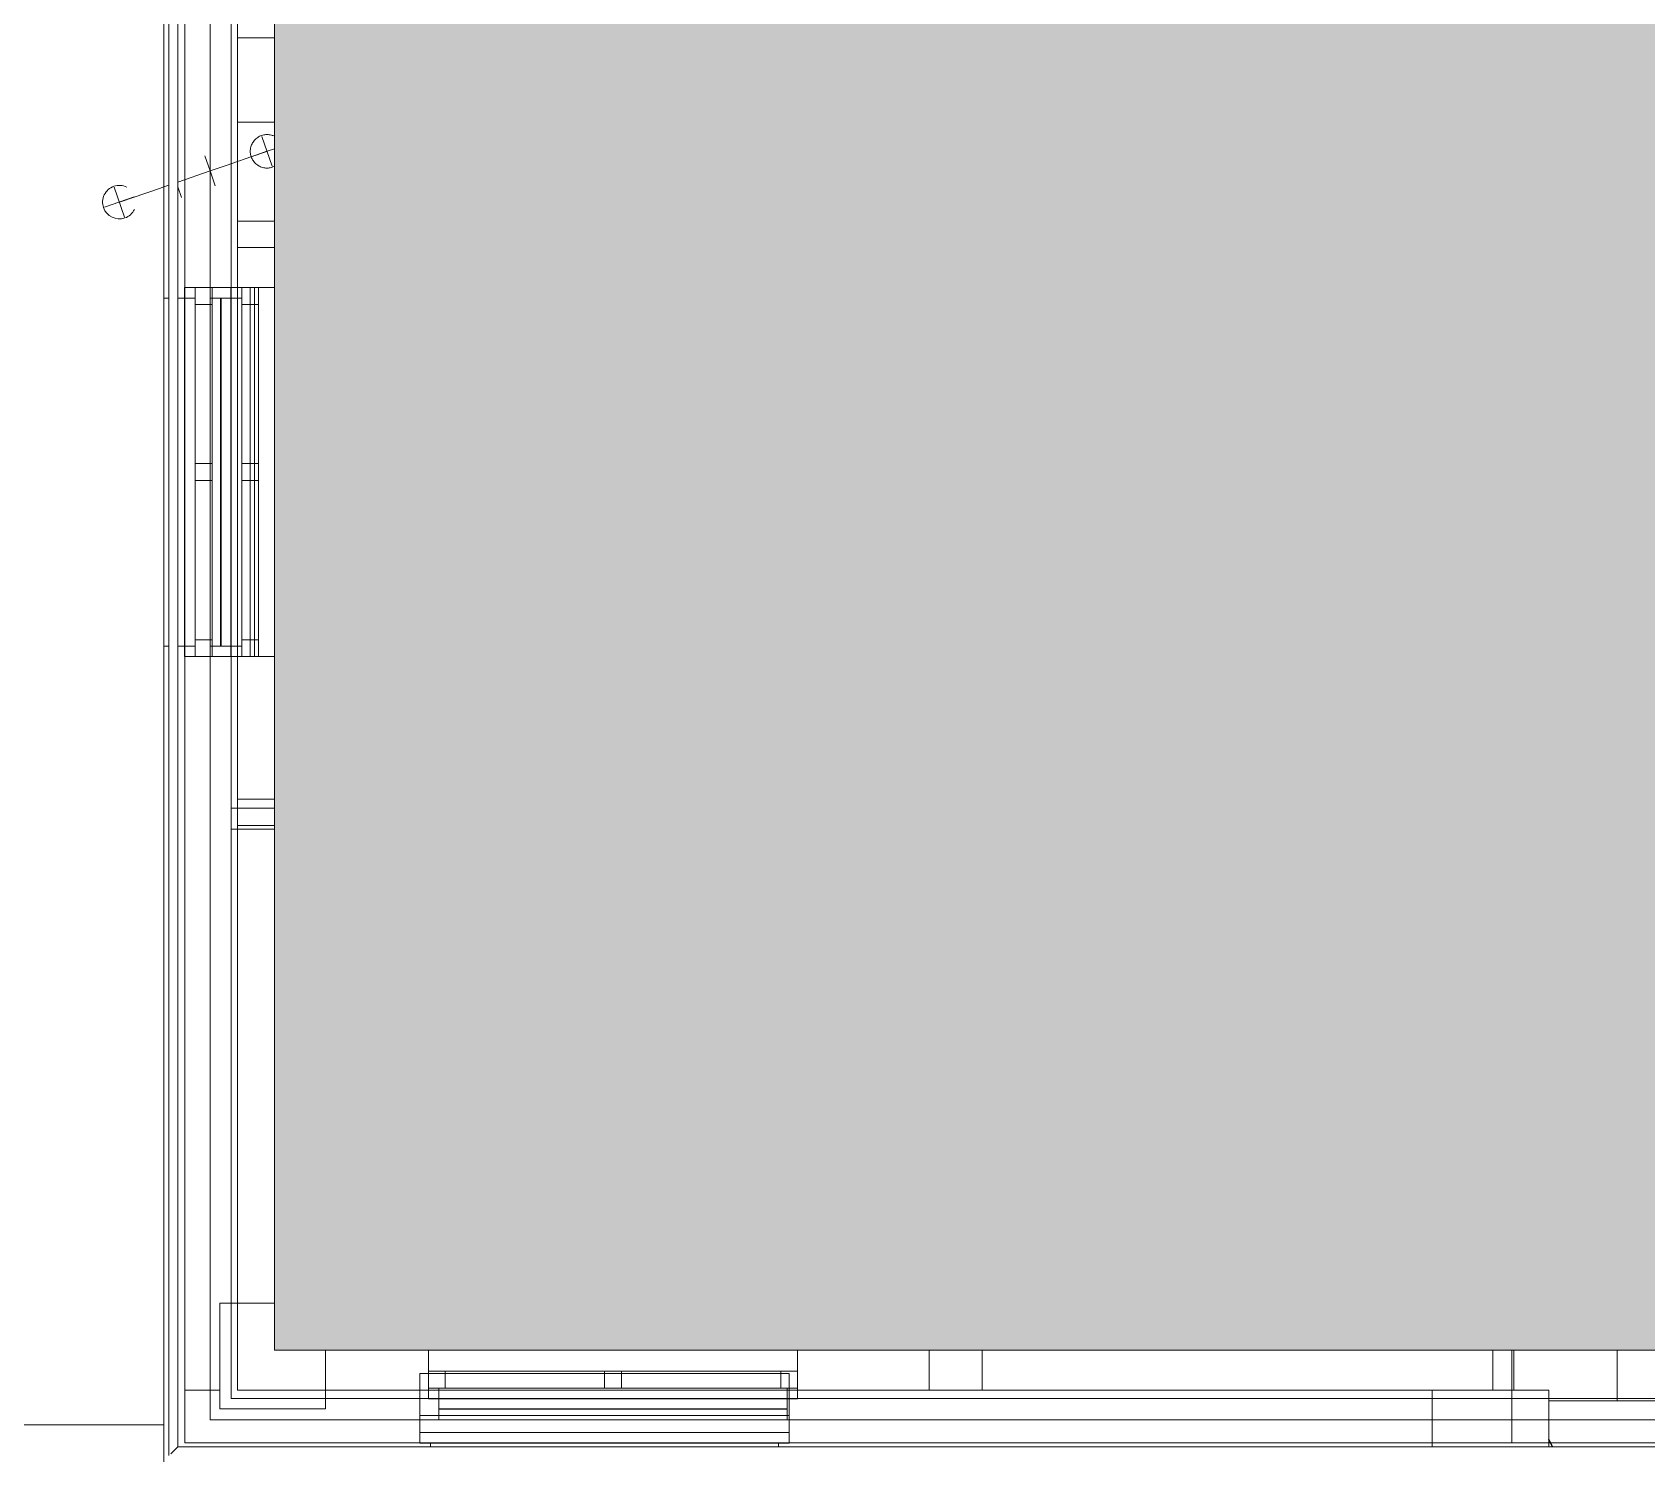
# Model space of a CAD drawing. Header units: millimetres. Extents: x -2665 to 226309, y -45352 to 20466.
# Drawn here: x 9789 to 17442, y -4187 to 2552 of the extents above; entities that cross this region are included whole.
import ezdxf

# ---------------------------------------------------------------- set-up
doc = ezdxf.new("R2010")
doc.units = ezdxf.units.MM
for name, color, linetype, lineweight in [('A-DETL-GENF', 92, 'Continuous', 13), ('A-DETL-THIN', 151, 'Continuous', 13), ('A-FLOR', 192, 'Continuous', 13), ('A-GENM', 13, 'Continuous', 13), ('A-GLAZ', 151, 'Continuous', 13), ('A-ROOF', 132, 'Continuous', 13), ('A-ROOF-OTLN', 132, 'Continuous', 13), ('A-WALL', 113, 'Continuous', 13), ('P-PIPE', 3, 'Continuous', 13), ('Q-SPCQ', 91, 'Continuous', 13), ('S-COLS', 52, 'Continuous', 13)]:
    doc.layers.add(name, color=color, linetype=linetype, lineweight=lineweight)

# ---------------------------------------------------------------- blocks, each defined once
blk = doc.blocks.new('OKNO_2k_ - OKNO_2k_1750 x 1750-1963716-STŘECHA NÁVRH A')
at = {"layer": 'A-GLAZ', "color": 254}
for p, q in [((-875, 126), (875, 126)), ((-825, 126), (-875, 126)), ((-875, 75), (-875, 126)), ((-875, 126), (-875, 75)), ((-825, 126), (-825, 75)), ((825, 126), (-825, 126)), ((875, 126), (825, 126)), ((825, 75), (825, 126)), ((875, 126), (875, 75)), ((875, 126), (875, 75)), ((875, 75), (-875, 75)), ((-875, 75), (-875, 5)), ((-875, 75), (875, 75)), ((-875, 5), (-875, 75)), ((-875, -5), (-875, 5)), ((-795, 5), (-795, 75)), ((-795, 75), (-795, 5)), ((-40, 5), (-40, 75)), ((40, 75), (40, 5)), ((795, 5), (795, 75)), ((795, 5), (795, 75)), ((875, 75), (875, 5)), ((875, 75), (875, 5)), ((875, 5), (875, -5)), ((-825, -5), (-875, -5)), ((875, -5), (825, -5))]:
    blk.add_line(p, q, dxfattribs=at)
at = {"layer": 'A-GLAZ', "color": 10}
for p, q in [((-825, 75), (-825, 126)), ((825, 126), (-825, 126)), ((825, 126), (-825, 126)), ((825, 75), (825, 126)), ((-875, 75), (-825, 75)), ((-825, 75), (-875, 75)), ((-875, 5), (-875, -5)), ((-825, 75), (-795, 75)), ((-825, 75), (825, 75)), ((-795, 75), (-825, 75)), ((-795, 75), (-825, 75)), ((-795, 75), (-40, 75)), ((-40, 75), (-795, 75)), ((-795, 75), (-40, 75)), ((795, 75), (-795, 75)), ((-40, 75), (-795, 75)), ((-795, -5), (-795, 5)), ((-795, 5), (-795, -5)), ((-40, 75), (40, 75)), ((40, 75), (-40, 75)), ((-40, 75), (40, 75)), ((40, 75), (-40, 75)), ((-40, 5), (-40, 75)), ((-40, 75), (40, 75)), ((-40, 75), (40, 75)), ((-40, -5), (-40, 5)), ((-40, -5), (-40, 5)), ((40, 75), (795, 75)), ((795, 75), (40, 75)), ((40, 75), (795, 75)), ((795, 75), (40, 75)), ((40, 75), (40, 5)), ((40, 5), (40, -5)), ((40, 5), (40, -5)), ((795, 75), (825, 75)), ((825, 75), (795, 75)), ((825, 75), (795, 75)), ((795, -5), (795, 5)), ((795, -5), (795, 5)), ((825, 75), (875, 75)), ((875, 75), (825, 75)), ((875, 5), (875, -5)), ((-825, -5), (-875, -5)), ((-795, -5), (-825, -5)), ((825, -5), (-825, -5)), ((-40, -5), (-795, -5)), ((-40, -5), (-795, -5)), ((-795, -5), (795, -5)), ((40, -5), (-40, -5)), ((40, -5), (-40, -5)), ((40, -5), (-40, -5)), ((40, -5), (-40, -5)), ((795, -5), (40, -5)), ((795, -5), (40, -5)), ((825, -5), (795, -5)), ((875, -5), (825, -5))]:
    blk.add_line(p, q, dxfattribs=at)
blk = doc.blocks.new('Koleno_ nerezová ocel_ lisované - Standardní-1029385-STŘECHA NÁVRH A')
at = {"layer": 'P-PIPE', "color": 9}
for p, q in [((10272.9, 1771), (10131.1, 1722.2)), ((10177.6, 1817.5), (10226.4, 1675.7)), ((10391.6, 1811.9), (10202, 1746.6)), ((10391.6, 1811.9), (10412, 1818.9))]:
    blk.add_line(p, q, dxfattribs=at)
at = {"layer": 'P-PIPE', "color": 254}
for p, q in [((10412, 1818.9), (10437.2, 1827.6)), ((10479, 1818.9), (10496.3, 1768.6))]:
    blk.add_line(p, q, dxfattribs=at)
blk = doc.blocks.new('Koleno_ nerezová ocel_ lisované - Standardní-V16-STŘECHA NÁVRH A')
at = {"layer": 'P-PIPE', "color": 254}
for p, q in [((10926.4, 1916.7), (10877.6, 2058.5)), ((10902, 1987.6), (10937, 1999.7)), ((10632, 1894.7), (10607.6, 1965.6)), ((10632, 1894.7), (10712.4, 1922.3)), ((10712.4, 1922.3), (10761.5, 1939.2)), ((10762, 1939.4), (10807.2, 1955)), ((10807.2, 1955), (10828.4, 1962.3)), ((10828.4, 1962.3), (10846.5, 1968.5)), ((10831.1, 1963.2), (10901.7, 1987.5)), ((10846.5, 1968.5), (10876.6, 1978.9)), ((10876.6, 1978.9), (10895.5, 1985.4)), ((10895.5, 1985.4), (10902, 1987.6)), ((10656.5, 1823.7), (10632, 1894.7))]:
    blk.add_line(p, q, dxfattribs=at)
blk = doc.blocks.new('OKNO_2k_ - OKNO_2k_1750 x 1750-V34-STŘECHA NÁVRH A')
at = {"layer": 'A-GLAZ', "color": 254}
for p, q in [((-875, 126), (875, 126)), ((-825, 126), (-875, 126)), ((-875, 75), (-875, 126)), ((-875, 126), (-875, 75)), ((-825, 126), (-825, 75)), ((825, 126), (-825, 126)), ((875, 126), (825, 126)), ((825, 75), (825, 126)), ((875, 126), (875, 75)), ((875, 126), (875, 75)), ((875, 75), (-875, 75)), ((-875, 75), (-875, -5)), ((-875, 75), (875, 75)), ((-875, -5), (-875, 75)), ((-795, -5), (-795, 75)), ((-795, 75), (-795, -5)), ((-40, -5), (-40, 75)), ((40, 75), (40, -5)), ((795, -5), (795, 75)), ((795, -5), (795, 75)), ((875, 75), (875, -5)), ((875, 75), (875, -5)), ((875, -5), (-875, -5)), ((-40, -5), (-795, -5)), ((-795, -5), (795, -5)), ((40, -5), (-40, -5)), ((795, -5), (40, -5))]:
    blk.add_line(p, q, dxfattribs=at)
at = {"layer": 'A-GLAZ', "color": 10}
for p, q in [((-825, 75), (-825, 126)), ((825, 126), (-825, 126)), ((825, 126), (-825, 126)), ((825, 75), (825, 126)), ((-875, 75), (-825, 75)), ((-825, 75), (-875, 75)), ((-825, 75), (-795, 75)), ((-825, 75), (825, 75)), ((-795, 75), (-825, 75)), ((-795, 75), (-825, 75)), ((-795, 75), (-40, 75)), ((-40, 75), (-795, 75)), ((-795, 75), (-40, 75)), ((795, 75), (-795, 75)), ((-40, 75), (-795, 75)), ((-40, 75), (40, 75)), ((40, 75), (-40, 75)), ((-40, 75), (40, 75)), ((40, 75), (-40, 75)), ((-40, -5), (-40, 75)), ((-40, 75), (40, 75)), ((-40, 75), (40, 75)), ((40, 75), (795, 75)), ((795, 75), (40, 75)), ((40, 75), (795, 75)), ((795, 75), (40, 75)), ((40, 75), (40, -5)), ((795, 75), (825, 75)), ((825, 75), (795, 75)), ((825, 75), (795, 75)), ((825, 75), (875, 75)), ((875, 75), (825, 75)), ((-795, -5), (-875, -5)), ((-40, -5), (-795, -5)), ((40, -5), (-40, -5)), ((40, -5), (-40, -5)), ((40, -5), (-40, -5)), ((795, -5), (40, -5)), ((875, -5), (795, -5))]:
    blk.add_line(p, q, dxfattribs=at)
blk = doc.blocks.new('OKNO_2k_ - OKNO_2k_1750 x 1750-V63-STŘECHA NÁVRH A')
at = {"layer": 'A-GLAZ', "color": 254}
for p, q in [((-875, 126), (875, 126)), ((-825, 126), (-875, 126)), ((-875, 75), (-875, 126)), ((-875, 126), (-875, 75)), ((-825, 126), (-825, 75)), ((825, 126), (-825, 126)), ((875, 126), (825, 126)), ((825, 75), (825, 126)), ((875, 126), (875, 75)), ((875, 126), (875, 75)), ((875, 75), (-875, 75)), ((-875, 75), (-875, -5)), ((-875, 75), (875, 75)), ((-875, -5), (-875, 75)), ((-795, -5), (-795, 75)), ((-795, 75), (-795, -5)), ((-40, -5), (-40, 75)), ((40, 75), (40, -5)), ((795, -5), (795, 75)), ((795, -5), (795, 75)), ((875, 75), (875, -5)), ((875, 75), (875, -5)), ((875, -5), (-875, -5)), ((-40, -5), (-795, -5)), ((-795, -5), (795, -5)), ((40, -5), (-40, -5)), ((795, -5), (40, -5))]:
    blk.add_line(p, q, dxfattribs=at)
at = {"layer": 'A-GLAZ', "color": 10}
for p, q in [((-825, 75), (-825, 126)), ((825, 126), (-825, 126)), ((825, 126), (-825, 126)), ((825, 75), (825, 126)), ((-875, 75), (-825, 75)), ((-825, 75), (-875, 75)), ((-825, 75), (-795, 75)), ((-825, 75), (825, 75)), ((-795, 75), (-825, 75)), ((-795, 75), (-825, 75)), ((-795, 75), (-40, 75)), ((-40, 75), (-795, 75)), ((-795, 75), (-40, 75)), ((795, 75), (-795, 75)), ((-40, 75), (-795, 75)), ((-40, 75), (40, 75)), ((40, 75), (-40, 75)), ((-40, 75), (40, 75)), ((40, 75), (-40, 75)), ((-40, -5), (-40, 75)), ((-40, 75), (40, 75)), ((-40, 75), (40, 75)), ((40, 75), (795, 75)), ((795, 75), (40, 75)), ((40, 75), (795, 75)), ((795, 75), (40, 75)), ((40, 75), (40, -5)), ((795, 75), (825, 75)), ((825, 75), (795, 75)), ((825, 75), (795, 75)), ((825, 75), (875, 75)), ((875, 75), (825, 75)), ((-795, -5), (-875, -5)), ((-40, -5), (-795, -5)), ((40, -5), (-40, -5)), ((40, -5), (-40, -5)), ((40, -5), (-40, -5)), ((795, -5), (40, -5)), ((875, -5), (795, -5))]:
    blk.add_line(p, q, dxfattribs=at)
blk = doc.blocks.new('parapet s nosem_vnitní - parapet s nosem_vnitní-1501804-STŘECHA NÁVRH A')
at = {"layer": 'A-GENM', "color": 254}
for p, q in [((-875, -100), (-875, 0)), ((-875, 0), (-875, -100)), ((-875, 0), (-795, 0)), ((795, 0), (875, 0)), ((875, -100), (875, 0)), ((875, 0), (875, -100))]:
    blk.add_line(p, q, dxfattribs=at)
at = {"layer": 'A-GENM', "color": 10}
for p, q in [((-875, 0), (-795, 0)), ((-795, 0), (-40, 0)), ((-795, 0), (-40, 0)), ((-40, 0), (40, 0)), ((-40, 0), (40, 0)), ((40, 0), (795, 0)), ((40, 0), (795, 0)), ((795, 0), (875, 0))]:
    blk.add_line(p, q, dxfattribs=at)
blk = doc.blocks.new('parapet_ext - parapet_ext-1802094-STŘECHA NÁVRH A')
at = {"layer": 'Q-SPCQ', "color": 254}
for p, q in [((-825, 51), (-825, 100)), ((-825, 100), (825, 100)), ((-825, 98), (-825, 51)), ((825, 98), (-825, 98)), ((825, 100), (825, 51)), ((825, 51), (825, 98)), ((-825, 0), (-825, 51)), ((825, 51), (825, 0))]:
    blk.add_line(p, q, dxfattribs=at)
at = {"layer": 'Q-SPCQ', "color": 10}
for p, q in [((-825, 100), (-825, 98)), ((-825, 100), (825, 100)), ((-825, 98), (825, 98)), ((825, 98), (825, 100)), ((-825, 51), (-825, 0)), ((-825, 0), (-795, 0)), ((-825, 0), (-795, 0)), ((-795, 0), (-40, 0)), ((-795, 0), (-40, 0)), ((-40, 0), (40, 0)), ((-40, 0), (40, 0)), ((40, 0), (795, 0)), ((40, 0), (795, 0)), ((795, 0), (825, 0)), ((795, 0), (825, 0)), ((825, 0), (825, 51))]:
    blk.add_line(p, q, dxfattribs=at)
blk = doc.blocks.new('OKNO_2k_ - OKNO_2k_1750 x 1750-V69-STŘECHA NÁVRH A')
at = {"layer": 'A-GLAZ'}
for p, q in [((-875, 126), (875, 126)), ((-875, 75), (-875, 126)), ((875, 126), (875, 75)), ((875, 75), (-875, 75)), ((-875, 75), (875, 75)), ((-875, 15), (-875, 75)), ((-875, -5), (-875, 15)), ((875, 75), (875, 15)), ((875, 15), (875, -5)), ((-865, -5), (-875, -5)), ((785, -5), (-865, -5)), ((875, -5), (785, -5))]:
    blk.add_line(p, q, dxfattribs=at)
blk = doc.blocks.new('parapet s nosem_vnitní - parapet s nosem_vnitní-V70-STŘECHA NÁVRH A')
at = {"layer": 'A-GENM'}
for p, q in [((-875, -79), (-875, 0)), ((875, 0), (875, -120)), ((-875, -120), (-875, -79)), ((-875, -130), (-875, -120)), ((-875, -190), (-875, -130)), ((875, -120), (875, -190)), ((-875, -190), (-875, -200)), ((-875, -200), (-835, -200)), ((-835, -200), (-80, -200)), ((-80, -200), (0, -200)), ((0, -200), (755, -200)), ((755, -200), (835, -200)), ((835, -200), (875, -200)), ((875, -195), (875, -190)), ((875, -198.7), (875, -195)), ((875, -200), (875, -198.7))]:
    blk.add_line(p, q, dxfattribs=at)
blk = doc.blocks.new('parapet_ext - parapet_ext-V71-STŘECHA NÁVRH A')
at = {"layer": 'Q-SPCQ'}
for p, q in [((-825, 51), (-825, 68)), ((825, 68), (825, 51))]:
    blk.add_line(p, q, dxfattribs=at)
blk = doc.blocks.new('parapet s nosem_vnitní - parapet s nosem_vnitní-V75-STŘECHA NÁVRH A')
at = {"layer": 'A-GENM', "color": 254}
for p, q in [((-875, -89), (-875, 0)), ((875, 0), (875, -89)), ((-875, -140), (-875, -120)), ((875, -120), (875, -140))]:
    blk.add_line(p, q, dxfattribs=at)
at = {"layer": 'A-GENM', "color": 10}
for p, q in [((-875, 0), (-875, -89)), ((-875, 0), (-825, 0)), ((-875, 0), (-825, 0)), ((-825, 0), (-795, 0)), ((-825, 0), (-795, 0)), ((-795, 0), (-40, 0)), ((-795, 0), (-40, 0)), ((-40, 0), (40, 0)), ((-40, 0), (40, 0)), ((40, 0), (795, 0)), ((40, 0), (795, 0)), ((795, 0), (825, 0)), ((795, 0), (825, 0)), ((825, 0), (875, 0)), ((825, 0), (875, 0)), ((875, -89), (875, 0)), ((-875, -120), (-875, -89)), ((-875, -89), (-875, -120)), ((-875, -120), (-875, -140)), ((-875, -190), (-875, -140)), ((-875, -140), (-875, -180)), ((875, -120), (875, -89)), ((875, -89), (875, -120)), ((875, -140), (875, -120)), ((875, -180), (875, -140)), ((875, -140), (875, -190)), ((-875, -180), (-875, -199.7)), ((-795, -180), (-875, -180)), ((-875, -180), (-795, -180)), ((-875, -190), (-875, -200)), ((-875, -200), (-795, -200)), ((-875, -200), (-795, -200)), ((-40, -180), (-795, -180)), ((-795, -180), (-40, -180)), ((-795, -200), (-40, -200)), ((-795, -200), (-40, -200)), ((40, -180), (-40, -180)), ((-40, -180), (40, -180)), ((-40, -200), (40, -200)), ((-40, -200), (40, -200)), ((795, -180), (40, -180)), ((40, -180), (795, -180)), ((40, -200), (795, -200)), ((40, -200), (795, -200)), ((875, -180), (795, -180)), ((795, -180), (875, -180)), ((795, -200), (875, -200)), ((795, -200), (875, -200)), ((875, -197.1), (875, -180)), ((875, -197.1), (875, -190)), ((875, -200), (875, -197.4)), ((875, -199.7), (875, -197.4))]:
    blk.add_line(p, q, dxfattribs=at)
blk = doc.blocks.new('parapet_ext - parapet_ext-V73-STŘECHA NÁVRH A')
at = {"layer": 'Q-SPCQ', "color": 254}
for p, q in [((-825, 83), (-825, 51)), ((-825, 51), (-825, 83)), ((825, 83), (825, 51)), ((825, 51), (825, 83)), ((-825, 0), (-825, 51)), ((825, 51), (825, 0))]:
    blk.add_line(p, q, dxfattribs=at)
at = {"layer": 'Q-SPCQ', "color": 10}
for p, q in [((-825, 51), (-825, 0)), ((-825, 0), (-795, 0)), ((-825, 0), (-795, 0)), ((-795, 0), (-40, 0)), ((-795, 0), (-40, 0)), ((-40, 0), (40, 0)), ((-40, 0), (40, 0)), ((40, 0), (795, 0)), ((40, 0), (795, 0)), ((795, 0), (825, 0)), ((795, 0), (825, 0)), ((825, 0), (825, 51))]:
    blk.add_line(p, q, dxfattribs=at)
blk = doc.blocks.new('parapet s nosem_vnitní - parapet s nosem_vnitní-V76-STŘECHA NÁVRH A')
at = {"layer": 'A-GENM', "color": 254}
for p, q in [((-875, -75), (-875, 0)), ((-875, 0), (-875, -75)), ((-875, 0), (-795, 0)), ((795, 0), (875, 0)), ((875, -75), (875, 0)), ((875, 0), (875, -75))]:
    blk.add_line(p, q, dxfattribs=at)
at = {"layer": 'A-GENM', "color": 10}
for p, q in [((-875, 0), (-795, 0)), ((-795, 0), (-40, 0)), ((-795, 0), (-40, 0)), ((-40, 0), (40, 0)), ((-40, 0), (40, 0)), ((40, 0), (795, 0)), ((40, 0), (795, 0)), ((795, 0), (875, 0))]:
    blk.add_line(p, q, dxfattribs=at)
blk = doc.blocks.new('parapet_ext - parapet_ext-V65-STŘECHA NÁVRH A')
at = {"layer": 'Q-SPCQ', "color": 254}
for p, q in [((-825, 51), (-825, 100)), ((-825, 100), (825, 100)), ((-825, 98), (-825, 51)), ((825, 98), (-825, 98)), ((825, 100), (825, 51)), ((825, 51), (825, 98)), ((-825, 0), (-825, 51)), ((825, 51), (825, 0))]:
    blk.add_line(p, q, dxfattribs=at)
at = {"layer": 'Q-SPCQ', "color": 10}
for p, q in [((-825, 100), (-825, 98)), ((-825, 100), (825, 100)), ((-825, 98), (825, 98)), ((825, 98), (825, 100)), ((-825, 51), (-825, 0)), ((-825, 0), (-795, 0)), ((-825, 0), (-795, 0)), ((-795, 0), (-40, 0)), ((-795, 0), (-40, 0)), ((-40, 0), (40, 0)), ((-40, 0), (40, 0)), ((40, 0), (795, 0)), ((40, 0), (795, 0)), ((795, 0), (825, 0)), ((795, 0), (825, 0)), ((825, 0), (825, 51))]:
    blk.add_line(p, q, dxfattribs=at)

msp = doc.modelspace()

# ---------------------------------------------------------------- hatches: boundary and pattern name
at = {"layer": 'A-DETL-GENF'}
msp.add_hatch(color=9, dxfattribs=at).paths.add_polyline_path([(29038.4, -3696.1), (29038.4, 8341.9), (10937, 8341.9), (10937, -3696.1), (28926.5, -3696.1)])

# ---------------------------------------------------------------- linework, layer by layer
at = {"layer": 'A-DETL-THIN'}
for p, q in [((10937, 8341.9), (10937, -3696.1)), ((10937, -3696.1), (29038.4, -3696.1))]:
    msp.add_line(p, q, dxfattribs=at)
at = {"layer": 'A-FLOR', "color": 254}
msp.add_line((10762, -1083.3), (10762, -1126.5), dxfattribs=at)
at = {"layer": 'A-ROOF', "color": 254}
for p, q in [((10479, -4154.1), (10479, 8799.9)), ((29496.4, -4154.1), (10479, -4154.1))]:
    msp.add_line(p, q, dxfattribs=at)
at = {"layer": 'A-ROOF', "color": 9}
for p, q in [((16977.7, -3886.1), (16424.7, -3886.1)), ((16424.7, -3886.1), (16424.7, -4154.1)), ((16977.7, -3925.6), (16977.7, -3886.1))]:
    msp.add_line(p, q, dxfattribs=at)
at = {"layer": 'A-ROOF', "color": 231}
msp.add_line((16977.7, -4154.1), (16977.7, -3926.1), dxfattribs=at)
at = {"layer": 'A-ROOF'}
msp.add_line((16977.7, -3936.1), (23055.3, -3936.1), dxfattribs=at)
at = {"layer": 'A-ROOF', "color": 7, "lineweight": 25}
msp.add_line((16996.1, -4154.1), (16977.7, -4118.8), dxfattribs=at)
at = {"layer": 'A-ROOF-OTLN'}
for p, q in [((10437, 8841.8), (10437, -4196.1)), ((10479, -4154.1), (10446, -4187.1))]:
    msp.add_line(p, q, dxfattribs=at)
at = {"layer": 'A-WALL', "color": 254}
for p, q in [((10512, -4136.1), (10512, 8799.9)), ((10632, 8691.9), (10632, -4026.1)), ((10732, -3926.1), (10732, 8591.9)), ((10412, -4236.1), (10412, 7282.8)), ((10762, 1656.7), (10937, 1656.7)), ((10562, 1341.9), (10762, 1341.9)), ((10782, 1341.9), (10937, 1341.9)), ((10437, 1291.9), (10412, 1291.9)), ((10412, -358.1), (10437, -358.1)), ((10479, -358.1), (10562, -358.1)), ((10632, -358.1), (10782, -358.1)), ((10762, -408.1), (10562, -408.1)), ((10937, -408.1), (10782, -408.1)), ((10732, -1126.5), (10937, -1126.5)), ((10762, -1083.3), (10937, -1083.3)), ((10762, -1126.5), (10762, -1208.3)), ((10937, -1226.5), (10732, -1226.5)), ((11667, -3876.1), (11667, -3696.1)), ((13417, -3696.1), (13417, -3876.1)), ((14041.1, -3886.1), (14041.1, -3696.1)), ((14291.1, -3696.1), (14291.1, -3886.1)), ((16802.7, -4136.1), (16802.7, -3696.1)), ((16812.7, -3696.1), (16812.7, -3886.1)), ((10678.5, -3886.1), (10512, -3886.1)), ((11627, -4086.1), (11627, -3886.1)), ((11667, -3876.1), (13417, -3876.1)), ((13367, -4026.1), (13367, -3876.1)), ((13377, -3886.1), (16802.7, -3886.1)), ((13377, -3886.1), (13377, -4086.1)), ((10732, -3926.1), (10982, -3926.1)), ((22345.3, -3926.1), (16424.7, -3926.1)), ((10632, -4026.1), (29388.4, -4026.1)), ((11627, -4086.1), (13377, -4086.1)), ((29473.4, -4136.1), (10512, -4136.1)), ((10512, -4136.1), (11627, -4136.1)), ((11677, -4137.1), (11677, -4154.1)), ((13327, -4154.1), (13327, -4137.1))]:
    msp.add_line(p, q, dxfattribs=at)
at = {"layer": 'A-WALL', "color": 10}
for p, q in [((10762, -1083.3), (10762, 8560.3)), ((10762, 1531.7), (10937, 1531.7)), ((10562, -408.1), (10562, 1341.9)), ((10782, -408.1), (10782, 1341.9)), ((10562, 1291.9), (10479, 1291.9)), ((10782, 1291.9), (10632, 1291.9)), ((10762, -3886.1), (10762, -1208.3)), ((10762, -1208.3), (10937, -1208.3)), ((10762, -3474), (10678.5, -3474)), ((10678.5, -3474), (10678.5, -3974)), ((10937, -3696.1), (29038.4, -3696.1)), ((16712.7, -3696.1), (16712.7, -3886.1)), ((10762, -3886.1), (13377, -3886.1)), ((11178.5, -3974), (11178.5, -3886.1)), ((11717, -3876.1), (11717, -4026.1)), ((10678.5, -3974), (11178.5, -3974)), ((10732, -3926.1), (10732, -3926.1)), ((16424.7, -3926.1), (10982, -3926.1))]:
    msp.add_line(p, q, dxfattribs=at)
at = {"layer": 'A-WALL'}
for p, q in [((9206.4, -4049.7), (10412, -4049.7)), ((10412, -4049.7), (10412, -4229.7))]:
    msp.add_line(p, q, dxfattribs=at)
at = {"layer": 'P-PIPE', "color": 254}
msp.add_line((10479, 1842), (10632, 1894.6), dxfattribs=at)
at = {"layer": 'P-PIPE', "color": 9}
msp.add_line((10202, 1746.6), (10277, 1772.4), dxfattribs=at)
at = {"layer": 'P-PIPE', "color": 254}
for start, end in [(90, 105), (75, 90), (165, 180), (150, 165), (135, 150), (120, 135), (105, 120), (63.64747, 75), (180, 195), (195, 210), (210, 225), (225, 240), (240, 255), (285, 296.35253), (255, 270), (270, 285)]:
    msp.add_arc((10902, 1987.6), 79.4, start, end, dxfattribs=at)
at = {"layer": 'P-PIPE', "color": 9}
for start, end in [(109, 199), (64, 109), (199, 289), (289, 334)]:
    msp.add_arc((10202, 1746.6), 79.4, start, end, dxfattribs=at)
at = {"layer": 'S-COLS', "color": 10}
for p, q in [((10762, 2125.9), (10762, 2525.9)), ((10678.5, -3974), (10678.5, -3474)), ((10678.5, -3474), (10937, -3474)), ((11178.5, -3696.1), (11178.5, -3974)), ((16802.7, -3886.1), (16802.7, -3696.1)), ((17302.7, -3696.1), (17302.7, -3886.1)), ((17302.7, -3886.1), (17302.7, -3936.1)), ((11178.5, -3974), (10678.5, -3974))]:
    msp.add_line(p, q, dxfattribs=at)
at = {"layer": 'S-COLS', "color": 254}
for p, q in [((10762, 2525.9), (10937, 2525.9)), ((10762, 2525.9), (10937, 2525.9)), ((10762, 2125.9), (10762, 2525.9)), ((10937, 2125.9), (10762, 2125.9)), ((10937, 2125.9), (10762, 2125.9)), ((10678.5, -3474), (10762, -3474)), ((10678.5, -3886.1), (10678.5, -3474)), ((10762, -3474), (10937, -3474)), ((11178.5, -3696.1), (11178.5, -3886.1)), ((16802.7, -3886.1), (16802.7, -3696.1)), ((17302.7, -3696.1), (17302.7, -3886.1)), ((10678.5, -3974), (10678.5, -3886.1)), ((11178.5, -3886.1), (11178.5, -3974)), ((17302.7, -3886.1), (17302.7, -3936.1)), ((11178.5, -3974), (10678.5, -3974))]:
    msp.add_line(p, q, dxfattribs=at)

# ---------------------------------------------------------------- block references
at = {"layer": 'A-GENM', "color": 10, "rotation": 89.99999999999991}
msp.add_blockref('parapet s nosem_vnitní - parapet s nosem_vnitní-V75-STŘECHA NÁVRH A', (10642, 466.9), dxfattribs=at)
at = {"layer": 'A-GENM', "color": 254}
for name, p, rotation in [('parapet s nosem_vnitní - parapet s nosem_vnitní-V76-STŘECHA NÁVRH A', (10862, 466.9), 89.99999999999991), ('parapet s nosem_vnitní - parapet s nosem_vnitní-1501804-STŘECHA NÁVRH A', (12542, -3796.1), 180)]:
    msp.add_blockref(name, p, dxfattribs=dict(at, rotation=rotation))
at = {"layer": 'A-GENM', "rotation": 180}
msp.add_blockref('parapet s nosem_vnitní - parapet s nosem_vnitní-V70-STŘECHA NÁVRH A', (12502, -4006.1), dxfattribs=at)
at = {"layer": 'A-GLAZ', "color": 254}
for name, p, rotation in [('OKNO_2k_ - OKNO_2k_1750 x 1750-1963716-STŘECHA NÁVRH A', (10637, 466.9), 89.99999999999991), ('OKNO_2k_ - OKNO_2k_1750 x 1750-V34-STŘECHA NÁVRH A', (10857, 466.9), 89.99999999999991), ('OKNO_2k_ - OKNO_2k_1750 x 1750-V63-STŘECHA NÁVRH A', (12542, -3801.1), 180)]:
    msp.add_blockref(name, p, dxfattribs=dict(at, rotation=rotation))
at = {"layer": 'A-GLAZ', "rotation": 180}
msp.add_blockref('OKNO_2k_ - OKNO_2k_1750 x 1750-V69-STŘECHA NÁVRH A', (12502, -4011.1), dxfattribs=at)
at = {"layer": 'P-PIPE', "color": 254}
msp.add_blockref('Koleno_ nerezová ocel_ lisované - Standardní-V16-STŘECHA NÁVRH A', (0, 0), dxfattribs=at)
at = {"layer": 'P-PIPE', "color": 9}
msp.add_blockref('Koleno_ nerezová ocel_ lisované - Standardní-1029385-STŘECHA NÁVRH A', (0, 0), dxfattribs=at)
at = {"layer": 'Q-SPCQ', "color": 10}
for name, p, rotation in [('parapet_ext - parapet_ext-V73-STŘECHA NÁVRH A', (10562, 466.9), 89.99999999999991), ('parapet_ext - parapet_ext-V65-STŘECHA NÁVRH A', (10782, 466.9), 89.99999999999991), ('parapet_ext - parapet_ext-1802094-STŘECHA NÁVRH A', (12542, -3876.1), 180)]:
    msp.add_blockref(name, p, dxfattribs=dict(at, rotation=rotation))
at = {"layer": 'Q-SPCQ', "rotation": 180}
msp.add_blockref('parapet_ext - parapet_ext-V71-STŘECHA NÁVRH A', (12502, -4086.1), dxfattribs=at)

doc.saveas('drawing.dxf')
